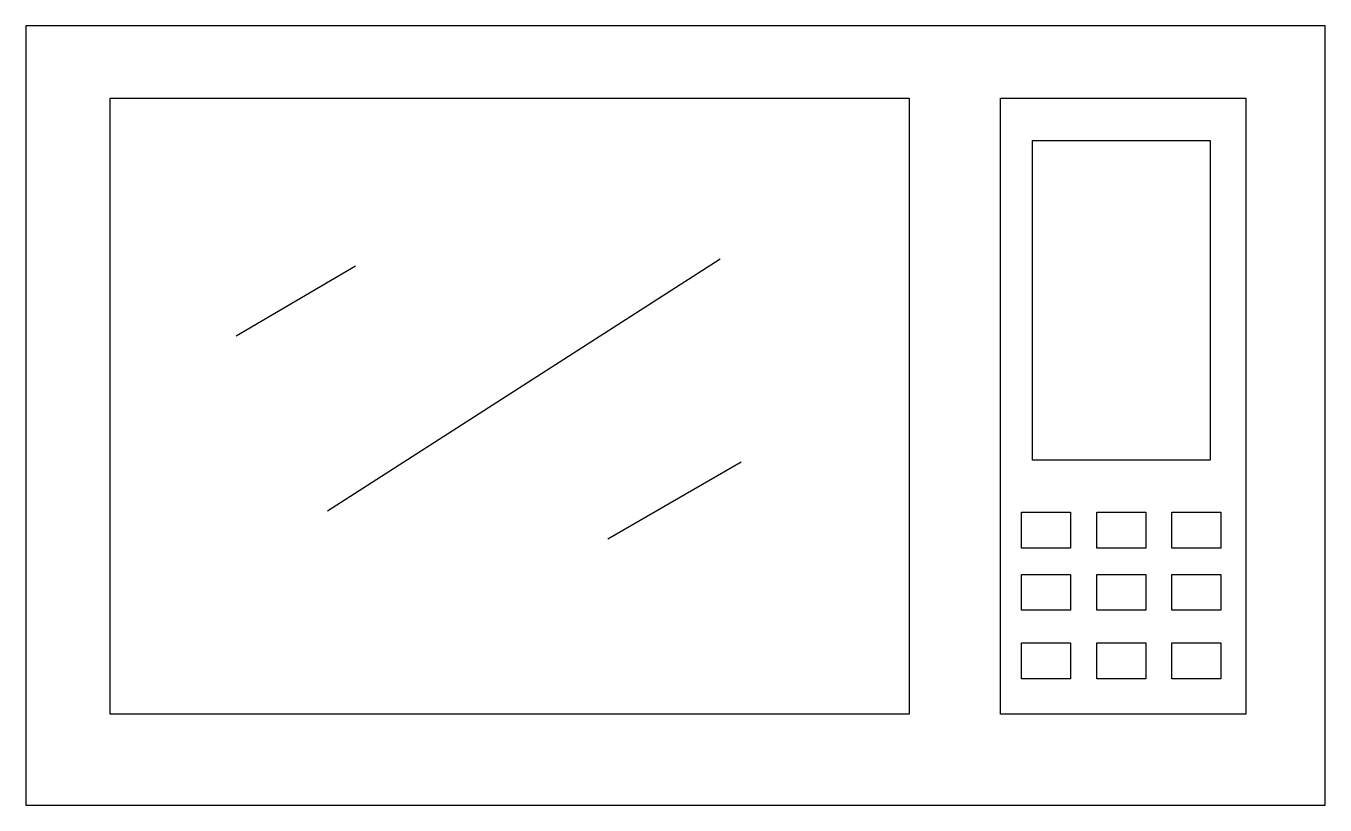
# Model space of a CAD drawing. Header units: millimetres. Extents: x 82 to 132, y 367.9 to 397.9.
import ezdxf

# ---------------------------------------------------------------- set-up
doc = ezdxf.new("R2010")
doc.units = ezdxf.units.MM

msp = doc.modelspace()

# ---------------------------------------------------------------- linework, layer by layer
for p, q in [((94.71, 388.696), (90.123, 386.001)), ((108.741, 388.965), (93.63, 379.265)), ((109.55, 381.151), (104.423, 378.187))]:
    msp.add_line(p, q)
for points in [[(82.028, 367.948), (132.028, 367.948), (132.028, 397.948), (82.028, 397.948)], [(85.266, 395.163), (116.026, 395.163), (116.026, 371.451), (85.266, 371.451)], [(119.534, 395.163), (128.978, 395.163), (128.978, 371.451), (119.534, 371.451)], [(120.767, 393.544), (127.609, 393.544), (127.609, 381.226), (120.767, 381.226)], [(120.343, 379.22), (122.232, 379.22), (122.232, 377.837), (120.343, 377.837)], [(123.239, 379.22), (125.128, 379.22), (125.128, 377.837), (123.239, 377.837)], [(126.136, 379.22), (128.024, 379.22), (128.024, 377.837), (126.136, 377.837)], [(120.343, 376.831), (122.232, 376.831), (122.232, 375.448), (120.343, 375.448)], [(123.239, 376.831), (125.128, 376.831), (125.128, 375.448), (123.239, 375.448)], [(126.136, 376.831), (128.024, 376.831), (128.024, 375.448), (126.136, 375.448)], [(120.343, 374.191), (122.232, 374.191), (122.232, 372.807), (120.343, 372.807)], [(123.239, 374.191), (125.128, 374.191), (125.128, 372.807), (123.239, 372.807)], [(126.136, 374.191), (128.024, 374.191), (128.024, 372.807), (126.136, 372.807)]]:
    msp.add_lwpolyline(points, close=True)

doc.saveas('drawing.dxf')
